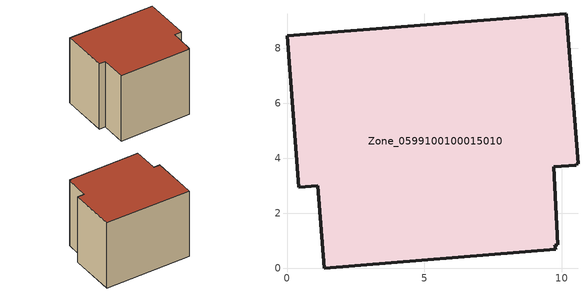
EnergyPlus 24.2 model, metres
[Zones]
Zone_0599100100015010
 floor ground (C_G): 9.75,0.84 9.79,0.69 1.36,0 1.12,3 0.43,2.95 0,8.46 10.17,9.26 10.59,3.81 10.53,3.8 10.54,3.75 9.71,3.68 9.86,0.85 z0
 wall outside (C_F): 10.17,9.26 0,8.46 0.43,2.95 1.12,3 1.36,0 9.79,0.69 9.75,0.84 9.86,0.85 9.71,3.68 10.54,3.75 10.53,3.8 10.59,3.81 10.17,9.26 z0:8.24
 roof outside (C_R): 9.71,3.68 10.54,3.75 10.53,3.8 10.59,3.81 10.17,9.26 0,8.46 0.43,2.95 1.12,3 1.36,0 9.79,0.69 9.75,0.84 9.86,0.85 z8.24
[BUILDING]
Pand.0599100100015010: North Axis=0; Terrain=City; Loads Convergence Tolerance Value=0.04; Temperature Convergence Tolerance Value=0.4; Solar Distribution=FullExterior; Maximum Number of Warmup Days=25; Minimum Number of Warmup Days=1
[Site:Location]
Rotterdam.The.Hague.AP_ZH_NLD Design_Conditions: Latitude=51.96; Longitude=4.45; Time Zone=1; Elevation=-4.5
[SITE:GROUNDTEMPERATURE:BUILDINGSURFACE]
18, 18, 18, 18, 18, 18, 18, 18, 18, 18, 18, 18
[MATERIAL] Thermal Absorptance=0.9; Solar Absorptance=0.7; Visible Absorptance=0.7
Name | Roughness | Thickness | Conductivity | Density | Specific Heat
G.TC.2015-2018 | MediumSmooth | 0.15 | 0.0428571 | 540 | 1210
F.TC.2015-2018 | Rough | 0.3 | 0.0666667 | 1920 | 840
R.TC.2015-2018 | MediumRough | 0.2 | 0.0333333 | 1500 | 1000
[CONSTRUCTION]
C_G: G.TC.2015-2018
C_F: F.TC.2015-2018
C_R: R.TC.2015-2018
[ZONE]
Zone_0599100100015010: Type=1; Multiplier=1; Ceiling Height=Autocalculate; Volume=Autocalculate; Floor Area=autocalculate; Part of Total Floor Area=Yes
[ZONEINFILTRATION:DESIGNFLOWRATE]
Infil_Zone_0599100100015010: Zone or ZoneList or Space or SpaceList=Zone_0599100100015010; Schedule=AlwaysOn; Design Flow Rate Calculation Method=Flow/Area; Flow Rate per Floor Area=0.0015; Constant Term Coefficient=1; Temperature Term Coefficient=0; Velocity Term Coefficient=0; Velocity Squared Term Coefficient=0
[HVACTEMPLATE:ZONE:IDEALLOADSAIRSYSTEM]
Zone_0599100100015010: Maximum Heating Supply Air Temperature=50; Minimum Cooling Supply Air Temperature=13; Maximum Heating Supply Air Humidity Ratio=0.0156; Minimum Cooling Supply Air Humidity Ratio=0.0077; Heating Limit=NoLimit; Cooling Limit=NoLimit; Dehumidification Control Type=ConstantSensibleHeatRatio; Cooling Sensible Heat Ratio=0.7; Dehumidification Setpoint=60; Humidification Control Type=None; Humidification Setpoint=30; Outdoor Air Method=None; Outdoor Air Flow Rate per Person=0.00944; Outdoor Air Flow Rate per Zone Floor Area=0; Outdoor Air Flow Rate per Zone=0; Demand Controlled Ventilation Type=None; Outdoor Air Economizer Type=NoEconomizer; Heat Recovery Type=None; Sensible Heat Recovery Effectiveness=0.7; Latent Heat Recovery Effectiveness=0.65
[ZONECONTROL:THERMOSTAT]
ThermostatControl_Zone_0599100100015010: Zone or ZoneList=Zone_0599100100015010; Control Type Schedule=DualSetpointControlType; Control 1=Thermostat_Zone_0599100100015010; Temperature Difference Between Cutout And Setpoint=0
[THERMOSTATSETPOINT:DUALSETPOINT]
Thermostat_Zone_0599100100015010: Heating Setpoint Temperature Schedule=HeatingSetpoint_Zone_0599100100015010; Cooling Setpoint Temperature Schedule=CoolingSetpoint_Zone_0599100100015010
[SCHEDULE:COMPACT]
HeatingSetpoint_Zone_0599100100015010: Through: 12/31, For: AllDays, Until: 24:00, 21
CoolingSetpoint_Zone_0599100100015010: Through: 12/31, For: AllDays, Until: 24:00, 24
DualSetpointControlType: Through: 12/31, For: AllDays, Until: 24:00, 4
AlwaysOn: Through: 12/31, For: AllDays, Until: 24:00, 1
